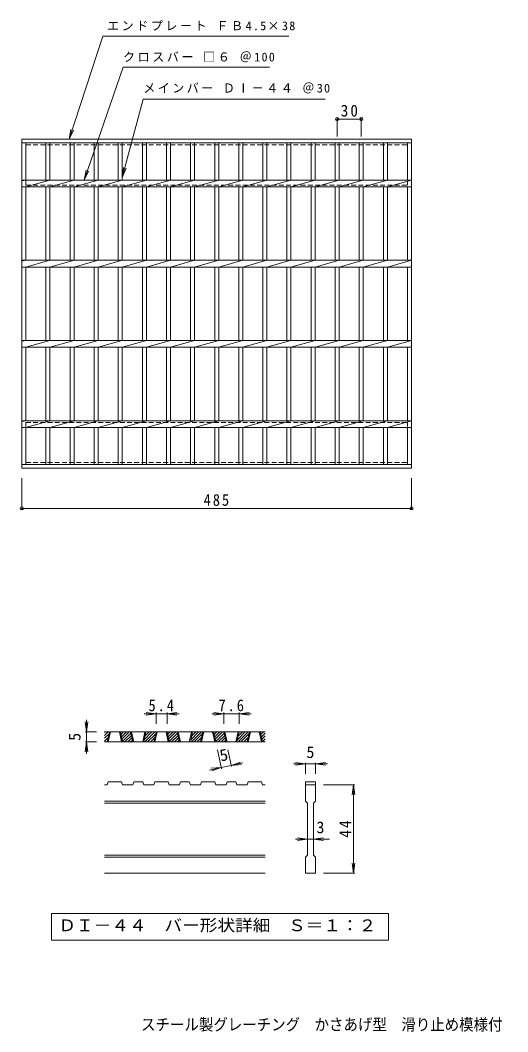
# Model space of a CAD drawing. Units: millimetres, scale not verified, with parts at other scales. Extents: x -580 to 809, y -686 to 598.
# Drawn here: x -580 to 27, y -663 to 598 of the extents above; entities that cross this region are included whole.
import ezdxf
from ezdxf.enums import TextEntityAlignment as Align

# ---------------------------------------------------------------- set-up
doc = ezdxf.new("R2010")
doc.units = ezdxf.units.MM
doc.header["$LTSCALE"] = 5
doc.header["$PDMODE"] = 32
doc.header["$PDSIZE"] = 4
doc.linetypes.add('DASHED1', pattern=[1.8, 1.2, -0.6])
for name, color, linetype, lineweight in [('B-1', 2, 'Continuous', 9), ('B-2', 3, 'Continuous', 9), ('B-4', 7, 'Continuous', 9), ('D-0', 3, 'Continuous', 9), ('D-4', 7, 'Continuous', 9)]:
    doc.layers.add(name, color=color, linetype=linetype, lineweight=lineweight)
doc.layers.add('F-5_F-5ﾚｲﾔ', color=2, linetype='Continuous')
doc.styles.add('ＭＳ ゴシック', font='')
doc.styles.get('ＭＳ ゴシック').set_extended_font_data('MS Gothic')

msp = doc.modelspace()

# ---------------------------------------------------------------- linework, layer by layer
at = {"layer": 'B-1', "linetype": 'DASHED1'}
for p, q in [((-573.243, 442.645), (-98.243, 442.645)), ((-573.243, 392.645), (-573.243, 442.645)), ((-98.243, 442.645), (-98.243, 392.645)), ((-573.243, 392.645), (-98.243, 392.645)), ((-573.243, 96.645), (-573.243, 46.645)), ((-573.243, 96.645), (-98.243, 96.645)), ((-98.243, 46.645), (-98.243, 96.645)), ((-573.243, 46.645), (-98.243, 46.645))]:
    msp.add_line(p, q, dxfattribs=at)
at = {"layer": 'B-2'}
for p, q in [((-578.243, 39.645), (-578.243, 449.645)), ((-578.243, 449.645), (-93.243, 449.645)), ((-578.243, 445.145), (-93.243, 445.145)), ((-573.243, 398.884), (-573.243, 445.145)), ((-548.243, 445.145), (-548.243, 398.884)), ((-543.243, 445.145), (-543.243, 398.884)), ((-518.243, 445.145), (-518.243, 398.884)), ((-513.243, 445.145), (-513.243, 398.884)), ((-488.243, 445.145), (-488.243, 398.884)), ((-483.243, 445.145), (-483.243, 398.884)), ((-458.243, 445.145), (-458.243, 398.884)), ((-453.243, 445.145), (-453.243, 398.884)), ((-428.243, 445.145), (-428.243, 398.884)), ((-423.243, 445.145), (-423.243, 398.884)), ((-398.242, 445.145), (-398.242, 398.884)), ((-393.243, 445.145), (-393.243, 398.884)), ((-368.243, 445.145), (-368.243, 398.884)), ((-363.243, 445.145), (-363.243, 398.884)), ((-338.243, 445.145), (-338.243, 398.884)), ((-333.243, 445.145), (-333.243, 398.884)), ((-308.243, 445.145), (-308.243, 398.884)), ((-303.243, 445.145), (-303.243, 398.884)), ((-278.243, 445.145), (-278.243, 398.884)), ((-273.243, 445.145), (-273.243, 398.884)), ((-248.243, 445.145), (-248.243, 398.884)), ((-243.243, 445.145), (-243.243, 398.884)), ((-218.243, 445.145), (-218.243, 398.884)), ((-213.243, 445.145), (-213.243, 398.884)), ((-188.243, 445.145), (-188.243, 398.884)), ((-183.243, 445.145), (-183.243, 398.884)), ((-158.243, 445.145), (-158.243, 398.884)), ((-153.243, 445.145), (-153.243, 398.884)), ((-128.243, 445.145), (-128.243, 398.884)), ((-123.243, 445.145), (-123.243, 398.884)), ((-98.243, 445.145), (-98.243, 398.884)), ((-93.243, 449.645), (-93.243, 39.645)), ((-573.243, 398.884), (-578.243, 397.884)), ((-578.243, 398.884), (-93.243, 398.884)), ((-543.243, 398.884), (-573.243, 390.405)), ((-513.243, 398.884), (-543.243, 390.405)), ((-483.243, 398.884), (-513.243, 390.405)), ((-453.243, 398.884), (-483.243, 390.405)), ((-423.243, 398.884), (-453.243, 390.405)), ((-393.243, 398.884), (-423.243, 390.405)), ((-363.243, 398.884), (-393.243, 390.405)), ((-333.243, 398.884), (-363.243, 390.405)), ((-303.243, 398.884), (-333.243, 390.405)), ((-273.243, 398.884), (-303.243, 390.405)), ((-243.243, 398.884), (-273.243, 390.405)), ((-213.243, 398.884), (-243.243, 390.405)), ((-183.243, 398.884), (-213.243, 390.405)), ((-153.243, 398.884), (-183.243, 390.405)), ((-123.243, 398.884), (-153.243, 390.405)), ((-93.243, 398.884), (-123.243, 390.405)), ((-578.243, 390.405), (-93.243, 390.405)), ((-573.243, 298.884), (-573.243, 390.405)), ((-548.243, 390.405), (-548.243, 298.884)), ((-543.243, 390.405), (-543.243, 298.884)), ((-518.243, 390.405), (-518.243, 298.884)), ((-513.243, 390.405), (-513.243, 298.884)), ((-488.243, 390.405), (-488.243, 298.884)), ((-483.243, 390.405), (-483.243, 298.884)), ((-458.243, 390.405), (-458.243, 298.884)), ((-453.243, 390.405), (-453.243, 298.884)), ((-428.243, 390.405), (-428.243, 298.884)), ((-423.243, 390.405), (-423.243, 298.884)), ((-398.242, 390.405), (-398.242, 298.884)), ((-393.243, 390.405), (-393.243, 298.884)), ((-368.243, 390.405), (-368.243, 298.884)), ((-363.243, 390.405), (-363.243, 298.884)), ((-338.243, 390.405), (-338.243, 298.884)), ((-333.243, 390.405), (-333.243, 298.884)), ((-308.243, 390.405), (-308.243, 298.884)), ((-303.243, 390.405), (-303.243, 298.884)), ((-278.243, 390.405), (-278.243, 298.884)), ((-273.243, 390.405), (-273.243, 298.884)), ((-248.243, 390.405), (-248.243, 298.884)), ((-243.243, 390.405), (-243.243, 298.884)), ((-218.243, 390.405), (-218.243, 298.884)), ((-213.243, 390.405), (-213.243, 298.884)), ((-188.243, 390.405), (-188.243, 298.884)), ((-183.243, 390.405), (-183.243, 298.884)), ((-158.243, 390.405), (-158.243, 298.884)), ((-153.243, 390.405), (-153.243, 298.884)), ((-128.243, 390.405), (-128.243, 298.884)), ((-123.243, 390.405), (-123.243, 298.884)), ((-98.243, 390.405), (-98.243, 298.884)), ((-573.243, 298.884), (-578.243, 297.884)), ((-578.243, 298.884), (-93.243, 298.884)), ((-578.243, 290.405), (-93.243, 290.405)), ((-543.243, 298.884), (-573.243, 290.405)), ((-573.243, 198.884), (-573.243, 290.405)), ((-548.243, 290.405), (-548.243, 198.884)), ((-513.243, 298.884), (-543.243, 290.405)), ((-543.243, 290.405), (-543.243, 198.884)), ((-518.243, 290.405), (-518.243, 198.884)), ((-483.243, 298.884), (-513.243, 290.405)), ((-513.243, 290.405), (-513.243, 198.884)), ((-488.243, 290.405), (-488.243, 198.884)), ((-453.243, 298.884), (-483.243, 290.405)), ((-483.243, 290.405), (-483.243, 198.884)), ((-458.243, 290.405), (-458.243, 198.884)), ((-423.243, 298.884), (-453.243, 290.405)), ((-453.243, 290.405), (-453.243, 198.884)), ((-428.243, 290.405), (-428.243, 198.884)), ((-393.243, 298.884), (-423.243, 290.405)), ((-423.243, 290.405), (-423.243, 198.884)), ((-398.242, 290.405), (-398.242, 198.884)), ((-363.243, 298.884), (-393.243, 290.405)), ((-393.243, 290.405), (-393.243, 198.884)), ((-368.243, 290.405), (-368.243, 198.884)), ((-333.243, 298.884), (-363.243, 290.405)), ((-363.243, 290.405), (-363.243, 198.884)), ((-338.243, 290.405), (-338.243, 198.884)), ((-303.243, 298.884), (-333.243, 290.405)), ((-333.243, 290.405), (-333.243, 198.884)), ((-308.243, 290.405), (-308.243, 198.884)), ((-273.243, 298.884), (-303.243, 290.405)), ((-303.243, 290.405), (-303.243, 198.884)), ((-278.243, 290.405), (-278.243, 198.884)), ((-243.243, 298.884), (-273.243, 290.405)), ((-273.243, 290.405), (-273.243, 198.884)), ((-248.243, 290.405), (-248.243, 198.884)), ((-213.243, 298.884), (-243.243, 290.405)), ((-243.243, 290.405), (-243.243, 198.884)), ((-218.243, 290.405), (-218.243, 198.884)), ((-183.243, 298.884), (-213.243, 290.405)), ((-213.243, 290.405), (-213.243, 198.884)), ((-188.243, 290.405), (-188.243, 198.884)), ((-153.243, 298.884), (-183.243, 290.405)), ((-183.243, 290.405), (-183.243, 198.884)), ((-158.243, 290.405), (-158.243, 198.884)), ((-123.243, 298.884), (-153.243, 290.405)), ((-153.243, 290.405), (-153.243, 198.884)), ((-128.243, 290.405), (-128.243, 198.884)), ((-93.243, 298.884), (-123.243, 290.405)), ((-123.243, 290.405), (-123.243, 198.884)), ((-98.243, 290.405), (-98.243, 198.884)), ((-578.243, 198.884), (-93.243, 198.884)), ((-573.243, 198.884), (-578.243, 197.884)), ((-578.243, 190.404), (-93.243, 190.404)), ((-543.243, 198.884), (-573.243, 190.405)), ((-573.243, 98.884), (-573.243, 190.404)), ((-548.243, 190.404), (-548.243, 98.884)), ((-513.243, 198.884), (-543.243, 190.405)), ((-543.243, 190.404), (-543.243, 98.884)), ((-518.243, 190.404), (-518.243, 98.884)), ((-483.243, 198.884), (-513.243, 190.405)), ((-513.243, 190.404), (-513.243, 98.884)), ((-488.243, 190.404), (-488.243, 98.884)), ((-453.243, 198.884), (-483.243, 190.405)), ((-483.243, 190.404), (-483.243, 98.884)), ((-458.243, 190.404), (-458.243, 98.884)), ((-423.243, 198.884), (-453.243, 190.405)), ((-453.243, 190.404), (-453.243, 98.884)), ((-428.243, 190.404), (-428.243, 98.884)), ((-393.243, 198.884), (-423.243, 190.405)), ((-423.243, 190.404), (-423.243, 98.884)), ((-398.242, 190.404), (-398.242, 98.884)), ((-363.243, 198.884), (-393.243, 190.405)), ((-393.243, 190.404), (-393.243, 98.884)), ((-368.243, 190.404), (-368.243, 98.884)), ((-333.243, 198.884), (-363.243, 190.405)), ((-363.243, 190.404), (-363.243, 98.884)), ((-338.243, 190.404), (-338.243, 98.884)), ((-303.243, 198.884), (-333.243, 190.405)), ((-333.243, 190.404), (-333.243, 98.884)), ((-308.243, 190.404), (-308.243, 98.884)), ((-273.243, 198.884), (-303.243, 190.405)), ((-303.243, 190.404), (-303.243, 98.884)), ((-278.243, 190.404), (-278.243, 98.884)), ((-243.243, 198.884), (-273.243, 190.405)), ((-273.243, 190.404), (-273.243, 98.884)), ((-248.243, 190.404), (-248.243, 98.884)), ((-213.243, 198.884), (-243.243, 190.405)), ((-243.243, 190.404), (-243.243, 98.884)), ((-218.243, 190.404), (-218.243, 98.884)), ((-183.243, 198.884), (-213.243, 190.405)), ((-213.243, 190.404), (-213.243, 98.884)), ((-188.243, 190.404), (-188.243, 98.884)), ((-153.243, 198.884), (-183.243, 190.405)), ((-183.243, 190.404), (-183.243, 98.884)), ((-158.243, 190.404), (-158.243, 98.884)), ((-123.243, 198.884), (-153.243, 190.405)), ((-153.243, 190.404), (-153.243, 98.884)), ((-128.243, 190.404), (-128.243, 98.884)), ((-93.243, 198.884), (-123.243, 190.405)), ((-123.243, 190.404), (-123.243, 98.884)), ((-98.243, 190.404), (-98.243, 98.884)), ((-573.243, 98.884), (-578.243, 97.884)), ((-578.243, 98.884), (-93.243, 98.884)), ((-578.243, 90.404), (-93.243, 90.404)), ((-543.243, 98.884), (-573.243, 90.404)), ((-573.243, 44.145), (-573.243, 90.404)), ((-548.243, 90.404), (-548.243, 44.145)), ((-513.243, 98.884), (-543.243, 90.404)), ((-543.243, 90.404), (-543.243, 44.145)), ((-518.243, 90.404), (-518.243, 44.145)), ((-483.243, 98.884), (-513.243, 90.404)), ((-513.243, 90.404), (-513.243, 44.145)), ((-488.243, 90.404), (-488.243, 44.145)), ((-453.243, 98.884), (-483.243, 90.404)), ((-483.243, 90.404), (-483.243, 44.145)), ((-458.243, 90.404), (-458.243, 44.145)), ((-423.243, 98.884), (-453.243, 90.404)), ((-453.243, 90.404), (-453.243, 44.145)), ((-428.243, 90.404), (-428.243, 44.145)), ((-393.243, 98.884), (-423.243, 90.404)), ((-423.243, 90.404), (-423.243, 44.145)), ((-398.242, 90.404), (-398.242, 44.145)), ((-363.243, 98.884), (-393.243, 90.404)), ((-393.243, 90.404), (-393.243, 44.145)), ((-368.243, 90.404), (-368.243, 44.145)), ((-333.243, 98.884), (-363.243, 90.404)), ((-363.243, 90.404), (-363.243, 44.145)), ((-338.243, 90.404), (-338.243, 44.145)), ((-303.243, 98.884), (-333.243, 90.404)), ((-333.243, 90.404), (-333.243, 44.145)), ((-308.243, 90.404), (-308.243, 44.145)), ((-273.243, 98.884), (-303.243, 90.404)), ((-303.243, 90.404), (-303.243, 44.145)), ((-278.243, 90.404), (-278.243, 44.145)), ((-243.243, 98.884), (-273.243, 90.404)), ((-273.243, 90.404), (-273.243, 44.145)), ((-248.243, 90.404), (-248.243, 44.145)), ((-213.243, 98.884), (-243.243, 90.404)), ((-243.243, 90.404), (-243.243, 44.145)), ((-218.243, 90.404), (-218.243, 44.145)), ((-183.243, 98.884), (-213.243, 90.404)), ((-213.243, 90.404), (-213.243, 44.145)), ((-188.243, 90.404), (-188.243, 44.145)), ((-153.243, 98.884), (-183.243, 90.404)), ((-183.243, 90.404), (-183.243, 44.145)), ((-158.243, 90.404), (-158.243, 44.145)), ((-123.243, 98.884), (-153.243, 90.404)), ((-153.243, 90.404), (-153.243, 44.145)), ((-128.243, 90.404), (-128.243, 44.145)), ((-93.243, 98.884), (-123.243, 90.404)), ((-123.243, 90.404), (-123.243, 44.145)), ((-98.243, 90.404), (-98.243, 44.145)), ((-93.243, 44.145), (-578.243, 44.145)), ((-93.243, 39.645), (-578.243, 39.645))]:
    msp.add_line(p, q, dxfattribs=at)
at = {"layer": 'B-4'}
for p, q in [((-500.743, 398.884), (-452.309, 539.645)), ((-452.309, 539.645), (-269.809, 539.645)), ((-453.243, 402.014), (-427.083, 499.645)), ((-427.083, 499.645), (-200.833, 499.645)), ((-185.743, 453.265), (-185.743, 476.305)), ((-185.743, 474.805), (-155.743, 474.805)), ((-155.743, 453.265), (-155.743, 476.305)), ((-519.479, 449.645), (-517.176, 461.931)), ((-519.479, 449.645), (-514.075, 460.916)), ((-500.743, 398.884), (-498.254, 411.134)), ((-500.743, 398.884), (-495.168, 410.072)), ((-453.243, 402.014), (-451.612, 414.408)), ((-453.243, 402.014), (-448.46, 413.563)), ((-578.243, 27.145), (-578.243, -11.855)), ((-93.243, 27.145), (-93.243, -11.855)), ((-578.243, -10.355), (-93.243, -10.355))]:
    msp.add_line(p, q, dxfattribs=at)
msp.add_lwpolyline([(-519.479, 449.645), (-477.408, 578.237), (-245.906, 578.237)], dxfattribs=at)
for p in [(-185.743, 474.805), (-155.743, 474.805), (-578.243, -10.355), (-93.243, -10.355)]:
    msp.add_point(p, dxfattribs=at)
at = {"layer": 'D-0'}
for p, q in [((-475.317, -293.393), (-470.784, -288.86)), ((-475.317, -289.857), (-474.319, -288.86)), ((-275.317, -288.86), (-475.317, -288.86)), ((-471.879, -301.36), (-469.204, -288.86)), ((-470.629, -301.36), (-467.954, -288.86)), ((-456.879, -288.86), (-454.204, -301.36)), ((-455.629, -288.86), (-452.954, -301.36)), ((-455.543, -289.259), (-455.144, -288.86)), ((-454.92, -292.171), (-451.609, -288.86)), ((-454.297, -295.083), (-448.073, -288.86)), ((-453.674, -297.996), (-444.538, -288.86)), ((-440.171, -301.36), (-442.846, -288.86)), ((-438.921, -301.36), (-441.596, -288.86)), ((-425.171, -288.86), (-427.846, -301.36)), ((-423.921, -288.86), (-426.596, -301.36)), ((-426.008, -298.615), (-416.253, -288.86)), ((-425.218, -301.36), (-412.718, -288.86)), ((-425.046, -294.116), (-419.789, -288.86)), ((-424.083, -289.618), (-423.324, -288.86)), ((-413.813, -301.36), (-411.138, -288.86)), ((-412.563, -301.36), (-409.888, -288.86)), ((-398.813, -288.86), (-396.138, -301.36)), ((-397.563, -288.86), (-394.888, -301.36)), ((-397.477, -289.259), (-397.078, -288.86)), ((-396.854, -292.171), (-393.543, -288.86)), ((-396.231, -295.083), (-390.007, -288.86)), ((-395.608, -297.996), (-386.472, -288.86)), ((-382.105, -301.36), (-384.78, -288.86)), ((-380.855, -301.36), (-383.53, -288.86)), ((-367.105, -288.86), (-369.78, -301.36)), ((-365.855, -288.86), (-368.53, -301.36)), ((-367.942, -298.615), (-358.187, -288.86)), ((-367.152, -301.36), (-354.652, -288.86)), ((-366.98, -294.116), (-361.723, -288.86)), ((-366.017, -289.618), (-365.258, -288.86)), ((-355.747, -301.36), (-353.072, -288.86)), ((-354.497, -301.36), (-351.822, -288.86)), ((-340.747, -288.86), (-338.072, -301.36)), ((-339.497, -288.86), (-336.822, -301.36)), ((-339.411, -289.259), (-339.012, -288.86)), ((-338.788, -292.171), (-335.477, -288.86)), ((-338.165, -295.083), (-331.941, -288.86)), ((-337.541, -297.996), (-328.405, -288.86)), ((-324.039, -301.36), (-326.714, -288.86)), ((-322.789, -301.36), (-325.464, -288.86)), ((-309.039, -288.86), (-311.714, -301.36)), ((-307.789, -288.86), (-310.464, -301.36)), ((-309.876, -298.615), (-300.121, -288.86)), ((-309.086, -301.36), (-296.586, -288.86)), ((-308.913, -294.116), (-303.657, -288.86)), ((-307.951, -289.618), (-307.192, -288.86)), ((-297.681, -301.36), (-295.006, -288.86)), ((-296.431, -301.36), (-293.756, -288.86)), ((-282.681, -288.86), (-280.006, -301.36)), ((-281.431, -288.86), (-278.756, -301.36)), ((-281.345, -289.259), (-280.946, -288.86)), ((-280.722, -292.171), (-277.411, -288.86)), ((-475.317, -296.929), (-469.736, -291.347)), ((-475.317, -300.464), (-470.699, -295.846)), ((-275.317, -301.36), (-475.317, -301.36)), ((-472.677, -301.36), (-471.661, -300.344)), ((-453.05, -300.908), (-442.521, -290.378)), ((-449.967, -301.36), (-441.897, -293.291)), ((-446.431, -301.36), (-441.274, -296.203)), ((-442.896, -301.36), (-440.651, -299.115)), ((-421.682, -301.36), (-411.67, -291.347)), ((-418.147, -301.36), (-412.633, -295.846)), ((-414.611, -301.36), (-413.595, -300.344)), ((-394.984, -300.908), (-384.455, -290.378)), ((-391.901, -301.36), (-383.831, -293.291)), ((-388.365, -301.36), (-383.208, -296.203)), ((-384.83, -301.36), (-382.585, -299.115)), ((-363.616, -301.36), (-353.604, -291.347)), ((-360.081, -301.36), (-354.567, -295.846)), ((-356.545, -301.36), (-355.529, -300.344)), ((-336.918, -300.908), (-326.389, -290.378)), ((-333.835, -301.36), (-325.765, -293.291)), ((-330.299, -301.36), (-325.142, -296.203)), ((-326.764, -301.36), (-324.519, -299.115)), ((-305.55, -301.36), (-295.538, -291.347)), ((-302.015, -301.36), (-296.5, -295.846)), ((-298.479, -301.36), (-297.463, -300.344)), ((-280.099, -295.083), (-275.317, -290.302)), ((-279.475, -297.996), (-275.317, -293.837)), ((-278.852, -300.908), (-275.317, -297.373)), ((-275.769, -301.36), (-275.317, -300.908)), ((-471.879, -355.11), (-470.629, -351.36)), ((-454.204, -351.36), (-470.629, -351.36)), ((-454.204, -351.36), (-452.954, -355.11)), ((-440.171, -355.11), (-438.921, -351.36)), ((-427.846, -351.36), (-438.921, -351.36)), ((-427.846, -351.36), (-426.596, -355.11)), ((-413.813, -355.11), (-412.563, -351.36)), ((-396.138, -351.36), (-412.563, -351.36)), ((-394.888, -355.11), (-396.138, -351.36)), ((-382.105, -355.11), (-380.855, -351.36)), ((-369.78, -351.36), (-380.855, -351.36)), ((-369.78, -351.36), (-368.53, -355.11)), ((-355.747, -355.11), (-354.497, -351.36)), ((-354.497, -351.36), (-338.072, -351.36)), ((-336.822, -355.11), (-338.072, -351.36)), ((-324.039, -355.11), (-322.789, -351.36)), ((-311.714, -351.36), (-322.789, -351.36)), ((-311.714, -351.36), (-310.464, -355.11)), ((-297.681, -355.11), (-296.431, -351.36)), ((-296.431, -351.36), (-280.006, -351.36)), ((-278.756, -355.11), (-280.006, -351.36)), ((-225.317, -351.36), (-212.817, -351.36)), ((-225.317, -351.36), (-225.317, -355.11)), ((-212.817, -351.36), (-212.817, -355.11)), ((-471.879, -355.11), (-475.317, -355.11)), ((-440.171, -355.11), (-452.954, -355.11)), ((-413.813, -355.11), (-426.596, -355.11)), ((-382.105, -355.11), (-394.888, -355.11)), ((-355.747, -355.11), (-368.53, -355.11)), ((-324.039, -355.11), (-336.822, -355.11)), ((-297.681, -355.11), (-310.464, -355.11)), ((-275.317, -355.11), (-278.756, -355.11)), ((-225.317, -355.11), (-212.817, -355.11)), ((-225.317, -375.11), (-225.317, -355.11)), ((-212.817, -355.11), (-212.817, -375.11)), ((-275.317, -375.11), (-475.317, -375.11)), ((-275.317, -377.609), (-475.317, -377.609)), ((-225.317, -375.11), (-222.817, -377.609)), ((-222.817, -442.61), (-222.817, -377.609)), ((-215.317, -377.609), (-212.817, -375.11)), ((-215.317, -377.609), (-215.317, -442.61)), ((-275.317, -442.61), (-475.317, -442.61)), ((-275.317, -445.11), (-475.317, -445.11)), ((-215.317, -442.61), (-212.817, -445.11)), ((-212.817, -445.11), (-212.817, -465.11)), ((-275.317, -465.11), (-475.317, -465.11)), ((-212.817, -465.11), (-225.317, -465.11))]:
    msp.add_line(p, q, dxfattribs=at)
msp.add_lwpolyline([(-225.317, -465.11), (-225.317, -445.11), (-222.817, -442.61)], dxfattribs=at)
at = {"layer": 'D-0', "color": 7}
msp.add_lwpolyline([(-541.144, -515.11), (-541.144, -548.335), (-121.99, -548.335), (-121.99, -515.11)], close=True, dxfattribs=at)
at = {"layer": 'D-4'}
for p, q in [((-411.138, -266.36), (-423.531, -264.728)), ((-397.563, -266.36), (-385.17, -264.728)), ((-326.714, -266.36), (-339.107, -264.728)), ((-307.789, -266.36), (-295.395, -264.728)), ((-497.817, -288.86), (-499.449, -276.467)), ((-497.817, -288.86), (-497.817, -273.86)), ((-497.817, -288.86), (-496.185, -276.467)), ((-411.138, -266.36), (-426.138, -266.36)), ((-411.138, -266.36), (-423.531, -267.991)), ((-411.138, -264.86), (-411.138, -278.86)), ((-397.563, -266.36), (-411.138, -266.36)), ((-397.563, -264.86), (-397.563, -278.86)), ((-397.563, -266.36), (-385.17, -267.991)), ((-397.563, -266.36), (-382.563, -266.36)), ((-326.714, -266.36), (-341.714, -266.36)), ((-326.714, -266.36), (-339.107, -267.991)), ((-326.714, -264.86), (-326.714, -278.86)), ((-307.789, -266.36), (-326.714, -266.36)), ((-307.789, -264.86), (-307.789, -278.86)), ((-307.789, -266.36), (-295.395, -267.991)), ((-307.789, -266.36), (-292.789, -266.36)), ((-499.317, -288.86), (-485.317, -288.86)), ((-497.817, -288.86), (-497.817, -301.36)), ((-497.817, -301.36), (-499.449, -313.753)), ((-499.317, -301.36), (-485.317, -301.36)), ((-497.817, -301.36), (-496.185, -313.753)), ((-497.817, -301.36), (-497.817, -316.36)), ((-329.67, -334.778), (-334.729, -311.138)), ((-317.447, -332.162), (-321.946, -311.138)), ((-317.761, -330.696), (-305.984, -326.507)), ((-317.761, -330.696), (-303.093, -327.557)), ((-225.317, -328.86), (-237.71, -327.228)), ((-225.317, -327.36), (-225.317, -341.36)), ((-212.817, -328.86), (-200.424, -327.228)), ((-212.817, -327.36), (-212.817, -341.36)), ((-329.984, -333.311), (-344.652, -336.45)), ((-329.984, -333.311), (-342.444, -334.309)), ((-329.984, -333.311), (-341.761, -337.5)), ((-317.761, -330.696), (-329.984, -333.311)), ((-317.761, -330.696), (-305.301, -329.698)), ((-225.317, -328.86), (-240.317, -328.86)), ((-225.317, -328.86), (-237.71, -330.491)), ((-212.817, -328.86), (-225.317, -328.86)), ((-212.817, -328.86), (-200.424, -330.491)), ((-212.817, -328.86), (-197.817, -328.86)), ((-163.817, -355.11), (-202.817, -355.11)), ((-165.317, -355.11), (-166.949, -367.503)), ((-165.317, -355.11), (-163.686, -367.503)), ((-165.317, -465.11), (-165.317, -355.11)), ((-222.817, -422.61), (-237.817, -422.61)), ((-222.817, -422.61), (-235.21, -420.978)), ((-222.817, -422.61), (-235.21, -424.241)), ((-215.317, -422.61), (-222.817, -422.61)), ((-215.317, -422.61), (-202.924, -420.978)), ((-215.317, -422.61), (-202.924, -424.241)), ((-215.317, -422.61), (-195.317, -422.61)), ((-165.317, -465.11), (-166.949, -452.717)), ((-165.317, -465.11), (-163.686, -452.717)), ((-163.817, -465.11), (-202.817, -465.11))]:
    msp.add_line(p, q, dxfattribs=at)

# ---------------------------------------------------------------- texts
at = {"layer": 'B-4', "char_height": 11, "attachment_point": 7, "style": 'ＭＳ ゴシック'}
for s, insert in [('\\T1.21;エンドプレート\\~ＦＢ4.5×38', (-472.156, 584.951)), ('\\T1.21;クロスバー\\~□６\\~＠100', (-452.309, 545.634)), ('\\T1.2;メインバー\\~ＤⅠ－４４\\~＠30', (-427.083, 506.88))]:
    msp.add_mtext(s, dxfattribs=dict(at, insert=insert))
at = {"layer": 'B-4', "color": 2, "char_height": 14.66, "attachment_point": 7, "style": 'ＭＳ ゴシック'}
for s, insert in [('\\T1.27;\\W0.95;30', (-181.368, 477.805)), ('\\T1.27;\\W0.9;485', (-351.993, -7.355))]:
    msp.add_mtext(s, dxfattribs=dict(at, insert=insert))
at = {"layer": 'D-0', "color": 2, "style": 'ＭＳ ゴシック', "width": 1.1}
msp.add_text('ＤＩ－４４\u3000バー形状詳細\u3000Ｓ＝１：２', height=14.66, dxfattribs=at).set_placement((-532.817, -541.723), align=Align.BOTTOM_LEFT)
at = {"layer": 'D-4', "color": 2, "style": 'ＭＳ ゴシック'}
for rotation, p in [(90, (-500.817, -300.11)), (12.079, (-329.389, -330.116))]:
    msp.add_text('5', height=14.66, rotation=rotation, dxfattribs=at).set_placement(p, align=Align.BOTTOM_LEFT)
for s, p in [('5', (-224.067, -325.86)), ('3', (-211.567, -419.61))]:
    msp.add_text(s, height=14.66, dxfattribs=at).set_placement(p, align=Align.BOTTOM_LEFT)
at = {"layer": 'D-4', "color": 2, "char_height": 14.66, "attachment_point": 7, "style": 'ＭＳ ゴシック'}
for s, insert in [('\\T1.27;\\W0.9;5.4', (-420.6, -263.36)), ('\\T1.27;\\W0.9;7.6', (-333.501, -263.36))]:
    msp.add_mtext(s, dxfattribs=dict(at, insert=insert))
at = {"layer": 'D-4', "color": 2, "insert": (-168.317, -420.735), "char_height": 14.66, "attachment_point": 7, "rotation": 90, "style": 'ＭＳ ゴシック'}
msp.add_mtext('\\T1.27;\\W0.95;44', dxfattribs=at)
at = {"layer": 'F-5_F-5ﾚｲﾔ', "style": 'ＭＳ ゴシック', "width": 0.9}
msp.add_text('スチール製グレーチング\u3000かさあげ型\u3000滑り止め模様付\u3000ＪＩＳ型側溝用', height=14.66, dxfattribs=at).set_placement((-429.828, -665.373), align=Align.BOTTOM_LEFT)

doc.saveas('drawing.dxf')
